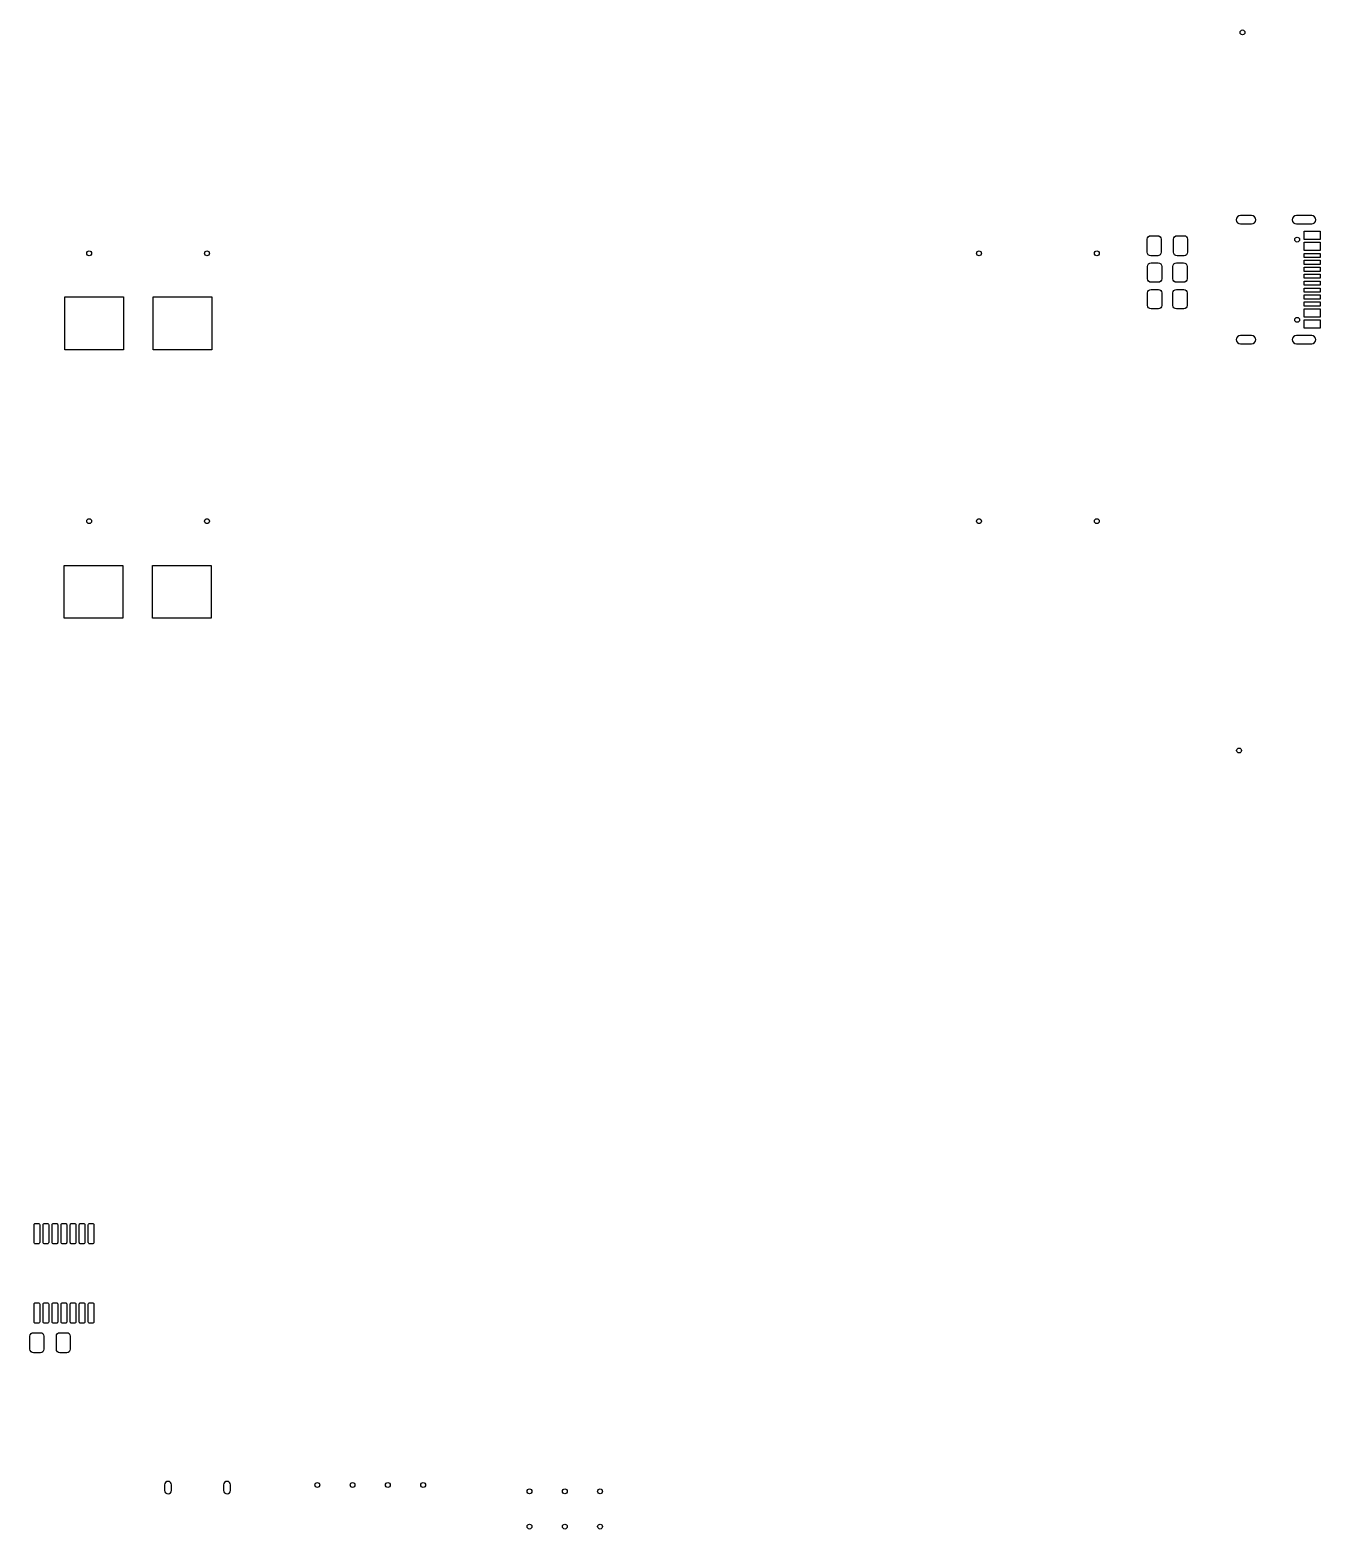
# Model space of a CAD drawing. Header units: inches. Extents: x 1.93 to 9.38, y -5.72 to -1.46.
# Drawn here: x 5.719 to 9.377, y -5.716 to -1.463 of the extents above; entities that cross this region are included whole.
import ezdxf

# ---------------------------------------------------------------- set-up
doc = ezdxf.new("R2010")
doc.units = ezdxf.units.IN
doc.header["$MEASUREMENT"] = 0
doc.layers.add('BLACK', color=250, linetype='CONTINUOUS')

msp = doc.modelspace()

# ---------------------------------------------------------------- linework, layer by layer
at = {"layer": 'BLACK', "linetype": 'CONTINUOUS'}
for p, q in [((9.1832, -1.9893), (9.1517, -1.9893)), ((9.3537, -1.9893), (9.3104, -1.9893)), ((9.1517, -2.0129), (9.1832, -2.0129)), ((9.3104, -2.0129), (9.3537, -2.0129)), ((9.332, -2.057), (9.332, -2.0334)), ((9.332, -2.0334), (9.3773, -2.0334)), ((9.3773, -2.0334), (9.3773, -2.057)), ((8.8873, -2.0561), (8.8881, -2.0523)), ((8.8873, -2.0935), (8.8873, -2.0561)), ((8.8881, -2.0523), (8.8902, -2.0491)), ((8.8902, -2.0491), (8.8934, -2.047)), ((8.8934, -2.047), (8.8972, -2.0463)), ((8.8972, -2.0463), (8.9169, -2.0463)), ((8.9169, -2.0463), (8.9206, -2.047)), ((8.9206, -2.047), (8.9238, -2.0491)), ((8.9238, -2.0491), (8.9259, -2.0523)), ((8.9259, -2.0523), (8.9267, -2.0561)), ((8.9267, -2.0561), (8.9267, -2.0935)), ((8.9621, -2.0561), (8.9629, -2.0523)), ((8.9621, -2.0935), (8.9621, -2.0561)), ((8.9629, -2.0523), (8.965, -2.0491)), ((8.965, -2.0491), (8.9682, -2.047)), ((8.9682, -2.047), (8.972, -2.0463)), ((8.972, -2.0463), (8.9917, -2.0463)), ((8.9917, -2.0463), (8.9954, -2.047)), ((8.9954, -2.047), (8.9986, -2.0491)), ((8.9986, -2.0491), (9.0007, -2.0523)), ((9.0007, -2.0523), (9.0015, -2.0561)), ((9.0015, -2.0561), (9.0015, -2.0935)), ((9.3773, -2.057), (9.332, -2.057)), ((9.332, -2.0885), (9.332, -2.0649)), ((9.332, -2.0649), (9.3773, -2.0649)), ((9.3773, -2.0649), (9.3773, -2.0885)), ((8.8881, -2.0973), (8.8873, -2.0935)), ((8.8902, -2.1005), (8.8881, -2.0973)), ((8.889, -2.1295), (8.8911, -2.1263)), ((8.8934, -2.1026), (8.8902, -2.1005)), ((8.8911, -2.1263), (8.8943, -2.1242)), ((8.8972, -2.1033), (8.8934, -2.1026)), ((8.8943, -2.1242), (8.8981, -2.1234)), ((8.9169, -2.1033), (8.8972, -2.1033)), ((8.8981, -2.1234), (8.9187, -2.1234)), ((8.9206, -2.1026), (8.9169, -2.1033)), ((8.9187, -2.1234), (8.9225, -2.1242)), ((8.9238, -2.1005), (8.9206, -2.1026)), ((8.9225, -2.1242), (8.9257, -2.1263)), ((8.9259, -2.0973), (8.9238, -2.1005)), ((8.9257, -2.1263), (8.9278, -2.1295)), ((8.9267, -2.0935), (8.9259, -2.0973)), ((8.9608, -2.1295), (8.963, -2.1263)), ((8.9629, -2.0973), (8.9621, -2.0935)), ((8.965, -2.1005), (8.9629, -2.0973)), ((8.963, -2.1263), (8.9661, -2.1242)), ((8.9682, -2.1026), (8.965, -2.1005)), ((8.9661, -2.1242), (8.9699, -2.1234)), ((8.972, -2.1033), (8.9682, -2.1026)), ((8.9699, -2.1234), (8.9906, -2.1234)), ((8.9917, -2.1033), (8.972, -2.1033)), ((8.9906, -2.1234), (8.9943, -2.1242)), ((8.9954, -2.1026), (8.9917, -2.1033)), ((8.9943, -2.1242), (8.9975, -2.1263)), ((8.9986, -2.1005), (8.9954, -2.1026)), ((8.9975, -2.1263), (8.9997, -2.1295)), ((9.0007, -2.0973), (8.9986, -2.1005)), ((9.0015, -2.0935), (9.0007, -2.0973)), ((9.3773, -2.0885), (9.332, -2.0885)), ((9.332, -2.1082), (9.332, -2.0964)), ((9.332, -2.0964), (9.3773, -2.0964)), ((9.3773, -2.1082), (9.332, -2.1082)), ((9.332, -2.1279), (9.332, -2.1161)), ((9.332, -2.1161), (9.3773, -2.1161)), ((9.3773, -2.0964), (9.3773, -2.1082)), ((9.3773, -2.1161), (9.3773, -2.1279)), ((8.8882, -2.1333), (8.889, -2.1295)), ((8.8882, -2.1687), (8.8882, -2.1333)), ((8.889, -2.1725), (8.8882, -2.1687)), ((8.9278, -2.1295), (8.9286, -2.1333)), ((8.9286, -2.1687), (8.9278, -2.1725)), ((8.9286, -2.1333), (8.9286, -2.1687)), ((8.9601, -2.1333), (8.9608, -2.1295)), ((8.9601, -2.1687), (8.9601, -2.1333)), ((8.9608, -2.1725), (8.9601, -2.1687)), ((8.9997, -2.1295), (9.0004, -2.1333)), ((9.0004, -2.1687), (8.9997, -2.1725)), ((9.0004, -2.1333), (9.0004, -2.1687)), ((9.3773, -2.1279), (9.332, -2.1279)), ((9.332, -2.1476), (9.332, -2.1357)), ((9.332, -2.1357), (9.3773, -2.1357)), ((9.3773, -2.1476), (9.332, -2.1476)), ((9.332, -2.1672), (9.332, -2.1554)), ((9.332, -2.1554), (9.3773, -2.1554)), ((9.3773, -2.1672), (9.332, -2.1672)), ((9.3773, -2.1357), (9.3773, -2.1476)), ((9.3773, -2.1554), (9.3773, -2.1672)), ((8.8884, -2.2088), (8.8892, -2.205)), ((8.8884, -2.2442), (8.8884, -2.2088)), ((8.8911, -2.1757), (8.889, -2.1725)), ((8.8892, -2.205), (8.8913, -2.2018)), ((8.8943, -2.1778), (8.8911, -2.1757)), ((8.8913, -2.2018), (8.8945, -2.1997)), ((8.8981, -2.1785), (8.8943, -2.1778)), ((8.8945, -2.1997), (8.8983, -2.1989)), ((8.9187, -2.1785), (8.8981, -2.1785)), ((8.8983, -2.1989), (8.919, -2.1989)), ((8.9225, -2.1778), (8.9187, -2.1785)), ((8.919, -2.1989), (8.9227, -2.1997)), ((8.9257, -2.1757), (8.9225, -2.1778)), ((8.9227, -2.1997), (8.9259, -2.2018)), ((8.9278, -2.1725), (8.9257, -2.1757)), ((8.9259, -2.2018), (8.928, -2.205)), ((8.928, -2.205), (8.9288, -2.2088)), ((8.9288, -2.2088), (8.9288, -2.2442)), ((8.9603, -2.2088), (8.961, -2.205)), ((8.9603, -2.2442), (8.9603, -2.2088)), ((8.963, -2.1757), (8.9608, -2.1725)), ((8.961, -2.205), (8.9632, -2.2018)), ((8.9661, -2.1778), (8.963, -2.1757)), ((8.9632, -2.2018), (8.9664, -2.1997)), ((8.9699, -2.1785), (8.9661, -2.1778)), ((8.9664, -2.1997), (8.9701, -2.1989)), ((8.9906, -2.1785), (8.9699, -2.1785)), ((8.9701, -2.1989), (8.9908, -2.1989)), ((8.9943, -2.1778), (8.9906, -2.1785)), ((8.9908, -2.1989), (8.9946, -2.1997)), ((8.9975, -2.1757), (8.9943, -2.1778)), ((8.9946, -2.1997), (8.9978, -2.2018)), ((8.9997, -2.1725), (8.9975, -2.1757)), ((8.9978, -2.2018), (8.9999, -2.205)), ((8.9999, -2.205), (9.0006, -2.2088)), ((9.0006, -2.2088), (9.0006, -2.2442)), ((9.332, -2.1869), (9.332, -2.1751)), ((9.332, -2.1751), (9.3773, -2.1751)), ((9.3773, -2.1869), (9.332, -2.1869)), ((9.332, -2.2066), (9.332, -2.1948)), ((9.332, -2.1948), (9.3773, -2.1948)), ((9.3773, -2.2066), (9.332, -2.2066)), ((9.3773, -2.1751), (9.3773, -2.1869)), ((9.3773, -2.1948), (9.3773, -2.2066)), ((5.817, -2.3698), (5.817, -2.2198)), ((5.817, -2.2198), (5.9839, -2.2198)), ((5.9839, -2.2198), (5.9839, -2.3698)), ((6.0677, -2.3698), (6.0677, -2.2198)), ((6.0677, -2.2198), (6.2347, -2.2198)), ((6.2347, -2.2198), (6.2347, -2.3698)), ((8.8892, -2.248), (8.8884, -2.2442)), ((8.8913, -2.2512), (8.8892, -2.248)), ((8.8945, -2.2533), (8.8913, -2.2512)), ((8.8983, -2.2541), (8.8945, -2.2533)), ((8.9227, -2.2533), (8.919, -2.2541)), ((8.9259, -2.2512), (8.9227, -2.2533)), ((8.928, -2.248), (8.9259, -2.2512)), ((8.9288, -2.2442), (8.928, -2.248)), ((8.961, -2.248), (8.9603, -2.2442)), ((8.9632, -2.2512), (8.961, -2.248)), ((8.9664, -2.2533), (8.9632, -2.2512)), ((8.9701, -2.2541), (8.9664, -2.2533)), ((8.9946, -2.2533), (8.9908, -2.2541)), ((8.9978, -2.2512), (8.9946, -2.2533)), ((8.9999, -2.248), (8.9978, -2.2512)), ((9.0006, -2.2442), (8.9999, -2.248)), ((9.332, -2.2263), (9.332, -2.2145)), ((9.332, -2.2145), (9.3773, -2.2145)), ((9.3773, -2.2263), (9.332, -2.2263)), ((9.332, -2.246), (9.332, -2.2342)), ((9.332, -2.2342), (9.3773, -2.2342)), ((9.3773, -2.246), (9.332, -2.246)), ((9.332, -2.2775), (9.332, -2.2539)), ((9.332, -2.2539), (9.3773, -2.2539)), ((9.3773, -2.2145), (9.3773, -2.2263)), ((9.3773, -2.2342), (9.3773, -2.246)), ((9.3773, -2.2539), (9.3773, -2.2775)), ((8.919, -2.2541), (8.8983, -2.2541)), ((8.9908, -2.2541), (8.9701, -2.2541)), ((9.3773, -2.2775), (9.332, -2.2775)), ((9.332, -2.309), (9.332, -2.2854)), ((9.332, -2.2854), (9.3773, -2.2854)), ((9.3773, -2.2854), (9.3773, -2.309)), ((9.1832, -2.3294), (9.1517, -2.3294)), ((9.3537, -2.3294), (9.3104, -2.3294)), ((9.3773, -2.309), (9.332, -2.309)), ((5.9839, -2.3698), (5.817, -2.3698)), ((6.2347, -2.3698), (6.0677, -2.3698)), ((9.1517, -2.3531), (9.1832, -2.3531)), ((9.3104, -2.3531), (9.3537, -2.3531)), ((5.815, -3.1318), (5.815, -2.9818)), ((5.815, -2.9818), (5.9819, -2.9818)), ((5.9819, -2.9818), (5.9819, -3.1318)), ((6.0657, -3.1318), (6.0657, -2.9818)), ((6.0657, -2.9818), (6.2327, -2.9818)), ((6.2327, -2.9818), (6.2327, -3.1318)), ((5.9819, -3.1318), (5.815, -3.1318)), ((6.2327, -3.1318), (6.0657, -3.1318)), ((5.7303, -4.8524), (5.7306, -4.8509)), ((5.7303, -4.9026), (5.7303, -4.8524)), ((5.7306, -4.8509), (5.7315, -4.8496)), ((5.7315, -4.8496), (5.7327, -4.8487)), ((5.7327, -4.8487), (5.7343, -4.8484)), ((5.7343, -4.8484), (5.7421, -4.8484)), ((5.7421, -4.8484), (5.7436, -4.8487)), ((5.7436, -4.8487), (5.7449, -4.8496)), ((5.7449, -4.8496), (5.7458, -4.8509)), ((5.7458, -4.8509), (5.7461, -4.8524)), ((5.7461, -4.8524), (5.7461, -4.9026)), ((5.7559, -4.8524), (5.7562, -4.8509)), ((5.7559, -4.9026), (5.7559, -4.8524)), ((5.7562, -4.8509), (5.7571, -4.8496)), ((5.7571, -4.8496), (5.7583, -4.8487)), ((5.7583, -4.8487), (5.7598, -4.8484)), ((5.7598, -4.8484), (5.7677, -4.8484)), ((5.7677, -4.8484), (5.7692, -4.8487)), ((5.7692, -4.8487), (5.7705, -4.8496)), ((5.7705, -4.8496), (5.7714, -4.8509)), ((5.7714, -4.8509), (5.7717, -4.8524)), ((5.7717, -4.8524), (5.7717, -4.9026)), ((5.7815, -4.8524), (5.7818, -4.8509)), ((5.7815, -4.9026), (5.7815, -4.8524)), ((5.7818, -4.8509), (5.7826, -4.8496)), ((5.7826, -4.8496), (5.7839, -4.8487)), ((5.7839, -4.8487), (5.7854, -4.8484)), ((5.7854, -4.8484), (5.7933, -4.8484)), ((5.7933, -4.8484), (5.7948, -4.8487)), ((5.7948, -4.8487), (5.7961, -4.8496)), ((5.7961, -4.8496), (5.7969, -4.8509)), ((5.7969, -4.8509), (5.7972, -4.8524)), ((5.7972, -4.8524), (5.7972, -4.9026)), ((5.8071, -4.8524), (5.8074, -4.8509)), ((5.8071, -4.9026), (5.8071, -4.8524)), ((5.8074, -4.8509), (5.8082, -4.8496)), ((5.8082, -4.8496), (5.8095, -4.8487)), ((5.8095, -4.8487), (5.811, -4.8484)), ((5.811, -4.8484), (5.8189, -4.8484)), ((5.8189, -4.8484), (5.8204, -4.8487)), ((5.8204, -4.8487), (5.8217, -4.8496)), ((5.8217, -4.8496), (5.8225, -4.8509)), ((5.8225, -4.8509), (5.8228, -4.8524)), ((5.8228, -4.8524), (5.8228, -4.9026)), ((5.8327, -4.8524), (5.833, -4.8509)), ((5.8327, -4.9026), (5.8327, -4.8524)), ((5.833, -4.8509), (5.8338, -4.8496)), ((5.8338, -4.8496), (5.8351, -4.8487)), ((5.8351, -4.8487), (5.8366, -4.8484)), ((5.8366, -4.8484), (5.8445, -4.8484)), ((5.8445, -4.8484), (5.846, -4.8487)), ((5.846, -4.8487), (5.8473, -4.8496)), ((5.8473, -4.8496), (5.8481, -4.8509)), ((5.8481, -4.8509), (5.8484, -4.8524)), ((5.8484, -4.8524), (5.8484, -4.9026)), ((5.8583, -4.8524), (5.8586, -4.8509)), ((5.8583, -4.9026), (5.8583, -4.8524)), ((5.8586, -4.8509), (5.8594, -4.8496)), ((5.8594, -4.8496), (5.8607, -4.8487)), ((5.8607, -4.8487), (5.8622, -4.8484)), ((5.8622, -4.8484), (5.8701, -4.8484)), ((5.8701, -4.8484), (5.8716, -4.8487)), ((5.8716, -4.8487), (5.8729, -4.8496)), ((5.8729, -4.8496), (5.8737, -4.8509)), ((5.8737, -4.8509), (5.874, -4.8524)), ((5.874, -4.8524), (5.874, -4.9026)), ((5.8839, -4.8524), (5.8842, -4.8509)), ((5.8839, -4.9026), (5.8839, -4.8524)), ((5.8842, -4.8509), (5.885, -4.8496)), ((5.885, -4.8496), (5.8863, -4.8487)), ((5.8863, -4.8487), (5.8878, -4.8484)), ((5.8878, -4.8484), (5.8957, -4.8484)), ((5.8957, -4.8484), (5.8972, -4.8487)), ((5.8972, -4.8487), (5.8985, -4.8496)), ((5.8985, -4.8496), (5.8993, -4.8509)), ((5.8993, -4.8509), (5.8996, -4.8524)), ((5.8996, -4.8524), (5.8996, -4.9026)), ((5.7306, -4.9041), (5.7303, -4.9026)), ((5.7315, -4.9053), (5.7306, -4.9041)), ((5.7327, -4.9062), (5.7315, -4.9053)), ((5.7343, -4.9065), (5.7327, -4.9062)), ((5.7421, -4.9065), (5.7343, -4.9065)), ((5.7436, -4.9062), (5.7421, -4.9065)), ((5.7449, -4.9053), (5.7436, -4.9062)), ((5.7458, -4.9041), (5.7449, -4.9053)), ((5.7461, -4.9026), (5.7458, -4.9041)), ((5.7562, -4.9041), (5.7559, -4.9026)), ((5.7571, -4.9053), (5.7562, -4.9041)), ((5.7583, -4.9062), (5.7571, -4.9053)), ((5.7598, -4.9065), (5.7583, -4.9062)), ((5.7677, -4.9065), (5.7598, -4.9065)), ((5.7692, -4.9062), (5.7677, -4.9065)), ((5.7705, -4.9053), (5.7692, -4.9062)), ((5.7714, -4.9041), (5.7705, -4.9053)), ((5.7717, -4.9026), (5.7714, -4.9041)), ((5.7818, -4.9041), (5.7815, -4.9026)), ((5.7826, -4.9053), (5.7818, -4.9041)), ((5.7839, -4.9062), (5.7826, -4.9053)), ((5.7854, -4.9065), (5.7839, -4.9062)), ((5.7933, -4.9065), (5.7854, -4.9065)), ((5.7948, -4.9062), (5.7933, -4.9065)), ((5.7961, -4.9053), (5.7948, -4.9062)), ((5.7969, -4.9041), (5.7961, -4.9053)), ((5.7972, -4.9026), (5.7969, -4.9041)), ((5.8074, -4.9041), (5.8071, -4.9026)), ((5.8082, -4.9053), (5.8074, -4.9041)), ((5.8095, -4.9062), (5.8082, -4.9053)), ((5.811, -4.9065), (5.8095, -4.9062)), ((5.8189, -4.9065), (5.811, -4.9065)), ((5.8204, -4.9062), (5.8189, -4.9065)), ((5.8217, -4.9053), (5.8204, -4.9062)), ((5.8225, -4.9041), (5.8217, -4.9053)), ((5.8228, -4.9026), (5.8225, -4.9041)), ((5.833, -4.9041), (5.8327, -4.9026)), ((5.8338, -4.9053), (5.833, -4.9041)), ((5.8351, -4.9062), (5.8338, -4.9053)), ((5.8366, -4.9065), (5.8351, -4.9062)), ((5.8445, -4.9065), (5.8366, -4.9065)), ((5.846, -4.9062), (5.8445, -4.9065)), ((5.8473, -4.9053), (5.846, -4.9062)), ((5.8481, -4.9041), (5.8473, -4.9053)), ((5.8484, -4.9026), (5.8481, -4.9041)), ((5.8586, -4.9041), (5.8583, -4.9026)), ((5.8594, -4.9053), (5.8586, -4.9041)), ((5.8607, -4.9062), (5.8594, -4.9053)), ((5.8622, -4.9065), (5.8607, -4.9062)), ((5.8701, -4.9065), (5.8622, -4.9065)), ((5.8716, -4.9062), (5.8701, -4.9065)), ((5.8729, -4.9053), (5.8716, -4.9062)), ((5.8737, -4.9041), (5.8729, -4.9053)), ((5.874, -4.9026), (5.8737, -4.9041)), ((5.8842, -4.9041), (5.8839, -4.9026)), ((5.885, -4.9053), (5.8842, -4.9041)), ((5.8863, -4.9062), (5.885, -4.9053)), ((5.8878, -4.9065), (5.8863, -4.9062)), ((5.8957, -4.9065), (5.8878, -4.9065)), ((5.8972, -4.9062), (5.8957, -4.9065)), ((5.8985, -4.9053), (5.8972, -4.9062)), ((5.8993, -4.9041), (5.8985, -4.9053)), ((5.8996, -4.9026), (5.8993, -4.9041)), ((5.7303, -5.0778), (5.7306, -5.0762)), ((5.7303, -5.128), (5.7303, -5.0778)), ((5.7306, -5.0762), (5.7315, -5.075)), ((5.7315, -5.075), (5.7327, -5.0741)), ((5.7327, -5.0741), (5.7343, -5.0738)), ((5.7343, -5.0738), (5.7421, -5.0738)), ((5.7421, -5.0738), (5.7436, -5.0741)), ((5.7436, -5.0741), (5.7449, -5.075)), ((5.7449, -5.075), (5.7458, -5.0762)), ((5.7458, -5.0762), (5.7461, -5.0778)), ((5.7461, -5.0778), (5.7461, -5.128)), ((5.7559, -5.0778), (5.7562, -5.0762)), ((5.7559, -5.128), (5.7559, -5.0778)), ((5.7562, -5.0762), (5.7571, -5.075)), ((5.7571, -5.075), (5.7583, -5.0741)), ((5.7583, -5.0741), (5.7598, -5.0738)), ((5.7598, -5.0738), (5.7677, -5.0738)), ((5.7677, -5.0738), (5.7692, -5.0741)), ((5.7692, -5.0741), (5.7705, -5.075)), ((5.7705, -5.075), (5.7714, -5.0762)), ((5.7714, -5.0762), (5.7717, -5.0778)), ((5.7717, -5.0778), (5.7717, -5.128)), ((5.7815, -5.0778), (5.7818, -5.0762)), ((5.7815, -5.128), (5.7815, -5.0778)), ((5.7818, -5.0762), (5.7826, -5.075)), ((5.7826, -5.075), (5.7839, -5.0741)), ((5.7839, -5.0741), (5.7854, -5.0738)), ((5.7854, -5.0738), (5.7933, -5.0738)), ((5.7933, -5.0738), (5.7948, -5.0741)), ((5.7948, -5.0741), (5.7961, -5.075)), ((5.7961, -5.075), (5.7969, -5.0762)), ((5.7969, -5.0762), (5.7972, -5.0778)), ((5.7972, -5.0778), (5.7972, -5.128)), ((5.8071, -5.0778), (5.8074, -5.0762)), ((5.8071, -5.128), (5.8071, -5.0778)), ((5.8074, -5.0762), (5.8082, -5.075)), ((5.8082, -5.075), (5.8095, -5.0741)), ((5.8095, -5.0741), (5.811, -5.0738)), ((5.811, -5.0738), (5.8189, -5.0738)), ((5.8189, -5.0738), (5.8204, -5.0741)), ((5.8204, -5.0741), (5.8217, -5.075)), ((5.8217, -5.075), (5.8225, -5.0762)), ((5.8225, -5.0762), (5.8228, -5.0778)), ((5.8228, -5.0778), (5.8228, -5.128)), ((5.8327, -5.0778), (5.833, -5.0762)), ((5.8327, -5.128), (5.8327, -5.0778)), ((5.833, -5.0762), (5.8338, -5.075)), ((5.8338, -5.075), (5.8351, -5.0741)), ((5.8351, -5.0741), (5.8366, -5.0738)), ((5.8366, -5.0738), (5.8445, -5.0738)), ((5.8445, -5.0738), (5.846, -5.0741)), ((5.846, -5.0741), (5.8473, -5.075)), ((5.8473, -5.075), (5.8481, -5.0762)), ((5.8481, -5.0762), (5.8484, -5.0778)), ((5.8484, -5.0778), (5.8484, -5.128)), ((5.8583, -5.0778), (5.8586, -5.0762)), ((5.8583, -5.128), (5.8583, -5.0778)), ((5.8586, -5.0762), (5.8594, -5.075)), ((5.8594, -5.075), (5.8607, -5.0741)), ((5.8607, -5.0741), (5.8622, -5.0738)), ((5.8622, -5.0738), (5.8701, -5.0738)), ((5.8701, -5.0738), (5.8716, -5.0741)), ((5.8716, -5.0741), (5.8729, -5.075)), ((5.8729, -5.075), (5.8737, -5.0762)), ((5.8737, -5.0762), (5.874, -5.0778)), ((5.874, -5.0778), (5.874, -5.128)), ((5.8839, -5.0778), (5.8842, -5.0762)), ((5.8839, -5.128), (5.8839, -5.0778)), ((5.8842, -5.0762), (5.885, -5.075)), ((5.885, -5.075), (5.8863, -5.0741)), ((5.8863, -5.0741), (5.8878, -5.0738)), ((5.8878, -5.0738), (5.8957, -5.0738)), ((5.8957, -5.0738), (5.8972, -5.0741)), ((5.8972, -5.0741), (5.8985, -5.075)), ((5.8985, -5.075), (5.8993, -5.0762)), ((5.8993, -5.0762), (5.8996, -5.0778)), ((5.8996, -5.0778), (5.8996, -5.128)), ((5.7306, -5.1295), (5.7303, -5.128)), ((5.7315, -5.1307), (5.7306, -5.1295)), ((5.7327, -5.1316), (5.7315, -5.1307)), ((5.7343, -5.1319), (5.7327, -5.1316)), ((5.7421, -5.1319), (5.7343, -5.1319)), ((5.7436, -5.1316), (5.7421, -5.1319)), ((5.7449, -5.1307), (5.7436, -5.1316)), ((5.7458, -5.1295), (5.7449, -5.1307)), ((5.7461, -5.128), (5.7458, -5.1295)), ((5.7562, -5.1295), (5.7559, -5.128)), ((5.7571, -5.1307), (5.7562, -5.1295)), ((5.7583, -5.1316), (5.7571, -5.1307)), ((5.7598, -5.1319), (5.7583, -5.1316)), ((5.7677, -5.1319), (5.7598, -5.1319)), ((5.7692, -5.1316), (5.7677, -5.1319)), ((5.7705, -5.1307), (5.7692, -5.1316)), ((5.7714, -5.1295), (5.7705, -5.1307)), ((5.7717, -5.128), (5.7714, -5.1295)), ((5.7818, -5.1295), (5.7815, -5.128)), ((5.7826, -5.1307), (5.7818, -5.1295)), ((5.7839, -5.1316), (5.7826, -5.1307)), ((5.7854, -5.1319), (5.7839, -5.1316)), ((5.7933, -5.1319), (5.7854, -5.1319)), ((5.7948, -5.1316), (5.7933, -5.1319)), ((5.7961, -5.1307), (5.7948, -5.1316)), ((5.7969, -5.1295), (5.7961, -5.1307)), ((5.7972, -5.128), (5.7969, -5.1295)), ((5.8074, -5.1295), (5.8071, -5.128)), ((5.8082, -5.1307), (5.8074, -5.1295)), ((5.8095, -5.1316), (5.8082, -5.1307)), ((5.811, -5.1319), (5.8095, -5.1316)), ((5.8189, -5.1319), (5.811, -5.1319)), ((5.8204, -5.1316), (5.8189, -5.1319)), ((5.8217, -5.1307), (5.8204, -5.1316)), ((5.8225, -5.1295), (5.8217, -5.1307)), ((5.8228, -5.128), (5.8225, -5.1295)), ((5.833, -5.1295), (5.8327, -5.128)), ((5.8338, -5.1307), (5.833, -5.1295)), ((5.8351, -5.1316), (5.8338, -5.1307)), ((5.8366, -5.1319), (5.8351, -5.1316)), ((5.8445, -5.1319), (5.8366, -5.1319)), ((5.846, -5.1316), (5.8445, -5.1319)), ((5.8473, -5.1307), (5.846, -5.1316)), ((5.8481, -5.1295), (5.8473, -5.1307)), ((5.8484, -5.128), (5.8481, -5.1295)), ((5.8586, -5.1295), (5.8583, -5.128)), ((5.8594, -5.1307), (5.8586, -5.1295)), ((5.8607, -5.1316), (5.8594, -5.1307)), ((5.8622, -5.1319), (5.8607, -5.1316)), ((5.8701, -5.1319), (5.8622, -5.1319)), ((5.8716, -5.1316), (5.8701, -5.1319)), ((5.8729, -5.1307), (5.8716, -5.1316)), ((5.8737, -5.1295), (5.8729, -5.1307)), ((5.874, -5.128), (5.8737, -5.1295)), ((5.8842, -5.1295), (5.8839, -5.128)), ((5.885, -5.1307), (5.8842, -5.1295)), ((5.8863, -5.1316), (5.885, -5.1307)), ((5.8878, -5.1319), (5.8863, -5.1316)), ((5.8957, -5.1319), (5.8878, -5.1319)), ((5.8972, -5.1316), (5.8957, -5.1319)), ((5.8985, -5.1307), (5.8972, -5.1316)), ((5.8993, -5.1295), (5.8985, -5.1307)), ((5.8996, -5.128), (5.8993, -5.1295)), ((5.7185, -5.1683), (5.7193, -5.1645)), ((5.7185, -5.2057), (5.7185, -5.1683)), ((5.7193, -5.1645), (5.7214, -5.1613)), ((5.7214, -5.1613), (5.7246, -5.1592)), ((5.7246, -5.1592), (5.7283, -5.1585)), ((5.7283, -5.1585), (5.748, -5.1585)), ((5.748, -5.1585), (5.7518, -5.1592)), ((5.7518, -5.1592), (5.755, -5.1613)), ((5.755, -5.1613), (5.7571, -5.1645)), ((5.7571, -5.1645), (5.7579, -5.1683)), ((5.7579, -5.1683), (5.7579, -5.2057)), ((5.7933, -5.1683), (5.7941, -5.1645)), ((5.7933, -5.2057), (5.7933, -5.1683)), ((5.7941, -5.1645), (5.7962, -5.1613)), ((5.7962, -5.1613), (5.7994, -5.1592)), ((5.7994, -5.1592), (5.8031, -5.1585)), ((5.8031, -5.1585), (5.8228, -5.1585)), ((5.8228, -5.1585), (5.8266, -5.1592)), ((5.8266, -5.1592), (5.8298, -5.1613)), ((5.8298, -5.1613), (5.8319, -5.1645)), ((5.8319, -5.1645), (5.8327, -5.1683)), ((5.8327, -5.1683), (5.8327, -5.2057)), ((5.7193, -5.2095), (5.7185, -5.2057)), ((5.7214, -5.2127), (5.7193, -5.2095)), ((5.7246, -5.2148), (5.7214, -5.2127)), ((5.7283, -5.2156), (5.7246, -5.2148)), ((5.748, -5.2156), (5.7283, -5.2156)), ((5.7518, -5.2148), (5.748, -5.2156)), ((5.755, -5.2127), (5.7518, -5.2148)), ((5.7571, -5.2095), (5.755, -5.2127)), ((5.7579, -5.2057), (5.7571, -5.2095)), ((5.7941, -5.2095), (5.7933, -5.2057)), ((5.7962, -5.2127), (5.7941, -5.2095)), ((5.7994, -5.2148), (5.7962, -5.2127)), ((5.8031, -5.2156), (5.7994, -5.2148)), ((5.8228, -5.2156), (5.8031, -5.2156)), ((5.8266, -5.2148), (5.8228, -5.2156)), ((5.8298, -5.2127), (5.8266, -5.2148)), ((5.8319, -5.2095), (5.8298, -5.2127)), ((5.8327, -5.2057), (5.8319, -5.2095)), ((6.1004, -5.5902), (6.1004, -5.6059)), ((6.1201, -5.6059), (6.1201, -5.5902)), ((6.2677, -5.5902), (6.2677, -5.6059)), ((6.2874, -5.6059), (6.2874, -5.5902))]:
    msp.add_line(p, q, dxfattribs=at)
at = {"layer": 'BLACK'}
for centre in [(9.1576, -1.4696), (9.3124, -2.0574), (5.8862, -2.0965), (6.2205, -2.0965), (8.4102, -2.0965), (8.7445, -2.0965), (9.3124, -2.285), (5.8862, -2.8563), (6.2205, -2.8563), (8.4102, -2.8563), (8.7445, -2.8563), (9.1478, -3.507), (6.5335, -5.5906), (6.6335, -5.5906), (6.7335, -5.5906), (6.8335, -5.5906), (7.1354, -5.6087), (7.2354, -5.6087), (7.3354, -5.6087), (7.1354, -5.7087), (7.2354, -5.7087), (7.3354, -5.7087)]:
    msp.add_circle(centre, 0.00689, dxfattribs=at)
for centre, radius, start, end in [((9.1517, -2.0011), 0.0118, 90, 270), ((9.1832, -2.0011), 0.0118, -90, 90), ((9.3104, -2.0011), 0.0118, 90, 270), ((9.3537, -2.0011), 0.0118, -90, 90), ((9.1517, -2.3413), 0.0118, 90, 270), ((9.1832, -2.3413), 0.0118, -90, 90), ((9.3104, -2.3413), 0.0118, 90, 270), ((9.3537, -2.3413), 0.0118, -90, 90), ((6.1102, -5.5902), 0.00984, 0, 180), ((6.1102, -5.6059), 0.00984, -180, 0), ((6.2776, -5.5902), 0.00984, 0, 180), ((6.2776, -5.6059), 0.00984, -180, 0)]:
    msp.add_arc(centre, radius, start, end, dxfattribs=at)

doc.saveas('drawing.dxf')
